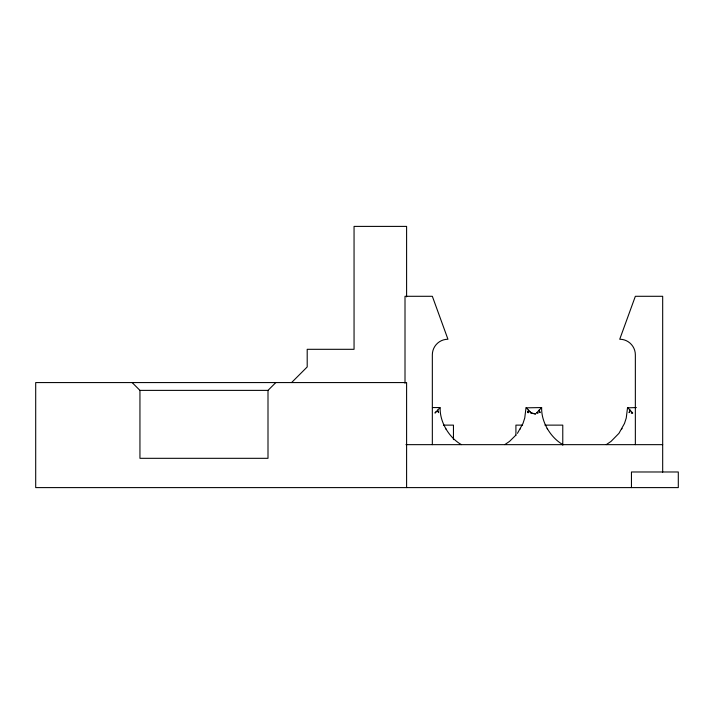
<?xml version="1.0" encoding="UTF-8"?>
<svg xmlns="http://www.w3.org/2000/svg" width="714" height="714" viewBox="0 0 714 714"><rect width="100%" height="100%" fill="white"/><g stroke="black" fill="none" stroke-linecap="round" stroke-linejoin="round"><path stroke-width="1.07" d="M528.53 412.746L528.565 411.041M529.779 411.469L530.859 413.013L535.625 414.013L531.064 412.888L526.039 407.569L524.745 418.02L522.996 423.429L517.445 433.327M528.583 410.184L527.575 412.638L528.735 410.345M630.096 410.184L629.079 412.638L630.248 410.345L627.552 407.569L626.249 418.02L624.5 423.429L618.958 433.327L611.005 441.422L606.302 444.617M461.378 444.617C449.579 438.021 439.646 422.509 440.145 407.56L432.434 407.56M562.891 444.617C551.092 438.021 541.158 422.509 541.649 407.56L526.307 407.837M436.343 411.523L434.96 413.049L439.565 408.14M515.919 435.103L509.501 441.422L504.798 444.617M536.616 412.888L538.053 412.87L536.616 412.888L541.444 407.774M439.529 408.176L439.869 407.837M541.167 408.042L541.596 407.614M132.135 382.57L139.944 390.379L268 390.379L275.809 382.57M291.58 382.57L307.198 366.951L307.198 349.307L354.055 349.307L354.055 226.4L406.596 226.4L406.596 296.881M520.256 429.016L520.551 428.561M621.76 429.016L622.055 428.561M632.577 412.888L631.149 412.87L632.729 413.049L630.248 410.345M547.138 428.561L547.433 429.016M445.625 428.561L445.92 429.016M636.361 407.56L627.82 407.837M443.412 425.125L453.452 425.125L453.452 439.628M522.612 425.125L515.919 425.125L515.919 435.165M544.925 425.125L562.775 425.125L562.775 445.206M405.945 444.652L662.681 444.652M538.954 410.345L540.114 412.638L539.106 410.184M437.441 410.345L438.601 412.638L437.593 410.184M662.681 472.177L662.681 296.292L635.353 296.292L619.734 339.239A15.619 15.619 0 0 1 635.353 354.849L635.353 444.652M631.453 487.6L631.453 471.981L678.3 471.981L678.3 487.6L35.7 487.6L35.7 382.57L406.596 382.57L406.596 487.6M432.336 444.652L432.336 354.849A15.619 15.619 0 0 1 447.946 339.239L432.336 296.292L405.008 296.292L405.008 383.293M268 390.379L268 458.317L139.944 458.317L139.944 390.379"/></g></svg>
